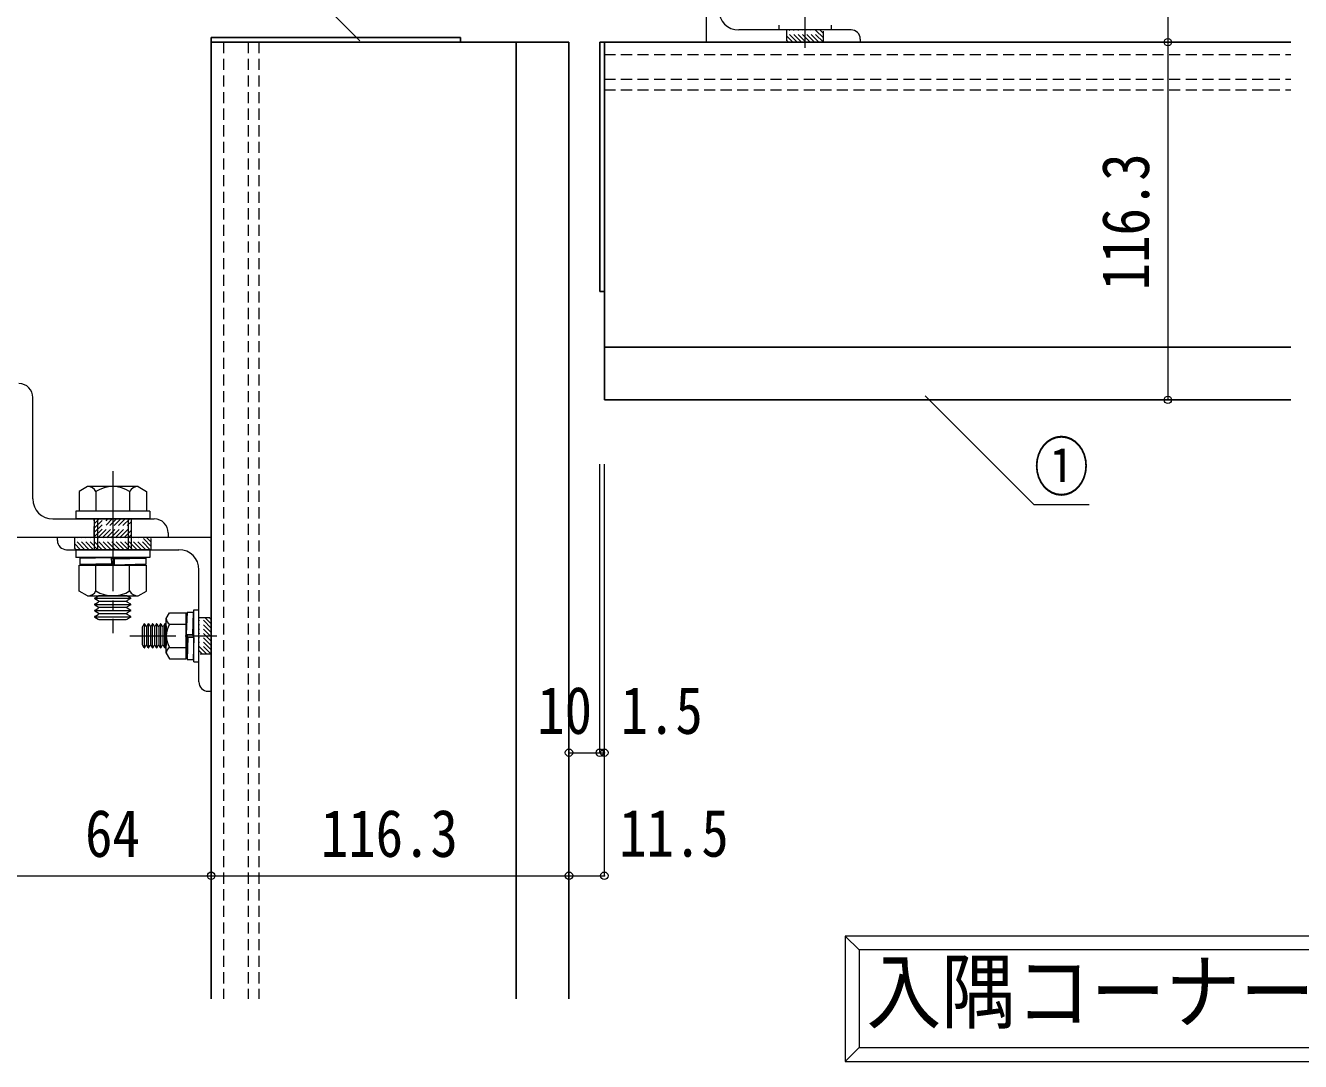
# Model space of a CAD drawing. Units: millimetres at full size, sheet at 1:3. Extents: x -600 to 1770, y -422 to 1264.
# Drawn here: x 1143.6 to 1558.1, y 53.1 to 389.9 of the extents above; entities that cross this region are included whole.
import ezdxf
from ezdxf.enums import TextEntityAlignment as Align

# ---------------------------------------------------------------- set-up
doc = ezdxf.new("R2010")
doc.units = ezdxf.units.MM
doc.header["$LTSCALE"] = 3
doc.header["$PDMODE"] = 32
doc.header["$PDSIZE"] = 2.4
doc.linetypes.add('CHAIN1', pattern=[8, 5, -1, 1, -1])
doc.linetypes.add('DASHED1', pattern=[1.8, 1.2, -0.6])
for name, color, linetype, lineweight in [('0-0', 5, 'Continuous', 25), ('0-1', 4, 'Continuous', 9), ('0-2', 7, 'Continuous', 9), ('0-7', 7, 'DASHED1', 5), ('0-8', 7, 'DASHED1', 5), ('0-B', 3, 'Continuous', 9), ('0-C', 3, 'Continuous', 9)]:
    doc.layers.add(name, color=color, linetype=linetype, lineweight=lineweight)
doc.styles.add('ＭＳ ゴシック', font='')
doc.styles.get('ＭＳ ゴシック').set_extended_font_data('MS Gothic')

msp = doc.modelspace()

# ---------------------------------------------------------------- linework, layer by layer
at = {"layer": '0-0'}
for p, q in [((1284.996, 385.969), (1203.995, 385.969)), ((1203.995, 385.969), (1203.995, 73.469)), ((1284.996, 385.969), (1284.996, 384.469)), ((1320.295, 384.469), (1203.995, 384.469)), ((1303.144, 384.469), (1303.144, 73.469)), ((1320.295, 384.469), (1320.295, 73.469)), ((1330.295, 303.467), (1330.295, 384.469)), ((1330.295, 384.469), (1554.995, 384.469)), ((1331.795, 268.169), (1331.795, 384.469)), ((1331.795, 303.467), (1330.295, 303.467)), ((1331.795, 285.32), (1554.995, 285.32)), ((1331.795, 268.169), (1554.995, 268.169))]:
    msp.add_line(p, q, dxfattribs=at)
at = {"layer": '0-0', "color": 7, "linetype": 'DASHED1', "lineweight": 5}
for p, q in [((1207.995, 384.469), (1207.995, 73.469)), ((1215.995, 384.469), (1215.995, 73.469)), ((1219.495, 384.469), (1219.495, 73.469)), ((1331.795, 380.469), (1554.995, 380.469)), ((1331.795, 372.469), (1554.995, 372.469)), ((1331.795, 368.969), (1554.995, 368.969))]:
    msp.add_line(p, q, dxfattribs=at)
at = {"layer": '0-1'}
for p, q in [((1514.995, 448.469), (1514.995, 384.469)), ((1514.995, 384.469), (1514.995, 268.169)), ((1330.295, 153.469), (1330.295, 247.313)), ((1331.795, 153.469), (1331.795, 247.313)), ((1320.295, 153.469), (1330.295, 153.469)), ((1330.295, 153.469), (1331.795, 153.469)), ((1331.795, 113.469), (1331.795, 153.469)), ((1139.995, 113.469), (1203.995, 113.469)), ((1203.995, 113.469), (1320.295, 113.469)), ((1320.295, 113.469), (1331.795, 113.469))]:
    msp.add_line(p, q, dxfattribs=at)
for p in [(1514.995, 384.469), (1514.995, 268.169), (1320.295, 153.469), (1330.295, 153.469), (1331.795, 153.469), (1203.995, 113.469), (1320.295, 113.469), (1331.795, 113.469)]:
    msp.add_point(p, dxfattribs=at)
at = {"layer": '0-2', "color": 4}
for q in [(1436.087, 269.512), (1489.442, 234.157)]:
    msp.add_line((1471.442, 234.157), q, dxfattribs=at)
at = {"layer": '0-2', "lineweight": 5}
for p, q in [((1414.595, 89.369), (1410.095, 93.869)), ((1414.595, 57.569), (1410.095, 53.069))]:
    msp.add_line(p, q, dxfattribs=at)
at = {"layer": '0-2', "color": 4}
msp.add_lwpolyline([(1198.912, 420.292), (1216.912, 420.292), (1252.268, 384.937)], dxfattribs=at)
at = {"layer": '0-2', "lineweight": 5}
for points in [[(1410.095, 53.069), (1699.895, 53.069), (1699.895, 93.869), (1410.095, 93.869)], [(1414.595, 57.569), (1695.395, 57.569), (1695.395, 89.369), (1414.595, 89.369)]]:
    msp.add_lwpolyline(points, close=True, dxfattribs=at)
at = {"layer": '0-7', "color": 3, "linetype": 'Continuous', "lineweight": 9}
for p, q in [((1364.995, 384.469), (1364.995, 434.469)), ((1411.995, 388.469), (1375.495, 388.469)), ((1203.995, 223.469), (1153.995, 223.469)), ((1153.995, 222.469), (1153.995, 223.469)), ((1156.995, 219.469), (1193.495, 219.469)), ((1199.995, 176.469), (1199.995, 212.969))]:
    msp.add_line(p, q, dxfattribs=at)
at = {"layer": '0-7', "linetype": 'CHAIN1'}
for p, q in [((1396.995, 389.747), (1396.995, 382.604)), ((1171.995, 225.096), (1171.995, 216.523)), ((1198.717, 191.469), (1205.859, 191.469))]:
    msp.add_line(p, q, dxfattribs=at)
at = {"layer": '0-7'}
for p, q in [((1394.501, 384.469), (1390.995, 387.974)), ((1393.086, 384.469), (1390.995, 386.56)), ((1395.915, 384.469), (1391.915, 388.469)), ((1397.329, 384.469), (1393.329, 388.469)), ((1398.743, 384.469), (1394.743, 388.469)), ((1400.157, 384.469), (1396.157, 388.469)), ((1401.572, 384.469), (1397.572, 388.469)), ((1402.986, 384.469), (1398.986, 388.469)), ((1402.995, 385.874), (1400.4, 388.469)), ((1402.995, 387.288), (1401.814, 388.469)), ((1391.672, 384.469), (1390.995, 385.146)), ((1162.933, 219.469), (1159.495, 222.906)), ((1161.518, 219.469), (1159.495, 221.492)), ((1160.104, 219.469), (1159.495, 220.078)), ((1164.347, 219.469), (1160.347, 223.469)), ((1165.761, 219.469), (1161.761, 223.469)), ((1167.175, 219.469), (1163.175, 223.469)), ((1168.589, 219.469), (1164.589, 223.469)), ((1170.004, 219.469), (1166.004, 223.469)), ((1171.418, 219.469), (1167.418, 223.469)), ((1172.832, 219.469), (1168.832, 223.469)), ((1174.246, 219.469), (1170.246, 223.469)), ((1175.661, 219.469), (1171.661, 223.469)), ((1177.075, 219.469), (1173.075, 223.469)), ((1178.489, 219.469), (1174.489, 223.469)), ((1179.903, 219.469), (1175.903, 223.469)), ((1181.317, 219.469), (1177.317, 223.469)), ((1182.732, 219.469), (1178.732, 223.469)), ((1184.146, 219.469), (1180.146, 223.469)), ((1184.495, 220.534), (1181.56, 223.469)), ((1184.495, 221.948), (1182.974, 223.469)), ((1184.495, 223.362), (1184.388, 223.469)), ((1203.995, 192.548), (1199.995, 196.548)), ((1203.995, 191.134), (1199.995, 195.134)), ((1203.995, 193.963), (1200.489, 197.469)), ((1203.995, 195.377), (1201.903, 197.469)), ((1203.995, 196.791), (1203.317, 197.469)), ((1203.995, 189.72), (1199.995, 193.72)), ((1203.995, 188.306), (1199.995, 192.306)), ((1203.995, 186.892), (1199.995, 190.892)), ((1203.995, 185.477), (1199.995, 189.477)), ((1202.589, 185.469), (1199.995, 188.063)), ((1201.175, 185.469), (1199.995, 186.649))]:
    msp.add_line(p, q, dxfattribs=at)
at = {"layer": '0-7', "color": 3, "linetype": 'Continuous', "lineweight": 9}
for points in [[(1414.995, 385.469), (1414.995, 384.469), (1364.995, 384.469)], [(1202.995, 173.469), (1203.995, 173.469), (1203.995, 223.469)]]:
    msp.add_lwpolyline(points, dxfattribs=at)
at = {"layer": '0-7'}
for points in [[(1402.995, 388.469), (1390.995, 388.469), (1390.995, 384.469), (1402.995, 384.469)], [(1184.495, 219.469), (1184.495, 223.469), (1159.495, 223.469), (1159.495, 219.469)], [(1199.995, 185.469), (1199.995, 197.469), (1203.995, 197.469), (1203.995, 185.469)]]:
    msp.add_lwpolyline(points, close=True, dxfattribs=at)
at = {"layer": '0-7', "color": 3, "linetype": 'Continuous', "lineweight": 9}
for centre, radius, start, end in [((1375.495, 394.969), 6.5, 180, 270), ((1411.995, 385.469), 3, 0, 90), ((1156.995, 222.469), 3, 180, 270), ((1193.495, 212.969), 6.5, 0, 90), ((1202.995, 176.469), 3, 180, 270)]:
    msp.add_arc(centre, radius, start, end, dxfattribs=at)
at = {"layer": '0-8', "color": 2, "linetype": 'Continuous', "lineweight": 13}
for p, q in [((1145.995, 235.969), (1145.995, 268.969)), ((1152.495, 229.469), (1185.495, 229.469))]:
    msp.add_line(p, q, dxfattribs=at)
at = {"layer": '0-8', "linetype": 'CHAIN1'}
msp.add_line((1171.995, 234.469), (1171.995, 218.469), dxfattribs=at)
at = {"layer": '0-8'}
for p, q in [((1165.995, 229.291), (1166.172, 229.469)), ((1165.995, 227.877), (1167.587, 229.469)), ((1165.995, 226.462), (1169.001, 229.469)), ((1165.995, 225.048), (1170.415, 229.469)), ((1165.995, 223.634), (1171.829, 229.469)), ((1167.244, 223.469), (1173.244, 229.469)), ((1168.658, 223.469), (1174.658, 229.469)), ((1170.072, 223.469), (1176.072, 229.469)), ((1171.486, 223.469), (1177.486, 229.469)), ((1172.9, 223.469), (1177.995, 228.563)), ((1174.315, 223.469), (1177.995, 227.149)), ((1175.729, 223.469), (1177.995, 225.734)), ((1177.143, 223.469), (1177.995, 224.32))]:
    msp.add_line(p, q, dxfattribs=at)
msp.add_lwpolyline([(1165.995, 223.469), (1165.995, 229.469), (1177.995, 229.469), (1177.995, 223.469)], close=True, dxfattribs=at)
at = {"layer": '0-8', "color": 2, "linetype": 'Continuous', "lineweight": 13}
msp.add_lwpolyline([(1189.995, 224.969), (1189.995, 223.469), (1139.995, 223.469)], dxfattribs=at)
for centre, radius, start, end in [((1141.495, 268.969), 4.5, 0, 90), ((1152.495, 235.969), 6.5, 180, 270), ((1185.495, 224.969), 4.5, 0, 90)]:
    msp.add_arc(centre, radius, start, end, dxfattribs=at)
at = {"layer": '0-B', "color": 4, "linetype": 'CHAIN1'}
msp.add_line((1171.995, 244.969), (1171.995, 192.334), dxfattribs=at)
at = {"layer": '0-B'}
for p, q in [((1163.768, 239.969), (1161.045, 238.397)), ((1161.045, 238.397), (1161.045, 231.969)), ((1180.222, 239.969), (1163.768, 239.969)), ((1166.51, 238.385), (1166.51, 231.969)), ((1177.48, 238.385), (1177.48, 231.969)), ((1159.995, 231.969), (1159.995, 229.469)), ((1183.995, 231.969), (1159.995, 231.969)), ((1183.995, 229.469), (1159.995, 229.469)), ((1165.995, 229.469), (1165.995, 219.469)), ((1177.995, 229.469), (1177.995, 219.469)), ((1183.995, 231.969), (1183.995, 229.469)), ((1159.995, 219.469), (1159.995, 216.969)), ((1183.995, 219.469), (1159.995, 219.469)), ((1183.995, 216.969), (1159.995, 216.969)), ((1161.245, 216.719), (1171.495, 216.969)), ((1161.245, 216.719), (1161.245, 214.719)), ((1171.495, 216.969), (1171.552, 214.97)), ((1172.437, 216.468), (1182.745, 216.719)), ((1172.437, 216.468), (1172.495, 214.469)), ((1183.995, 219.469), (1183.995, 216.969)), ((1161.045, 214.469), (1182.945, 214.469)), ((1161.045, 206.04), (1161.045, 214.469)), ((1161.245, 214.719), (1171.552, 214.97)), ((1161.245, 214.719), (1172.488, 214.719)), ((1166.51, 206.052), (1166.51, 214.469)), ((1177.48, 206.052), (1177.48, 214.469)), ((1182.945, 206.04), (1182.945, 214.469)), ((1163.768, 204.469), (1161.045, 206.04)), ((1163.768, 204.469), (1180.222, 204.469)), ((1166.13, 203.747), (1167.38, 204.469)), ((1166.13, 203.591), (1167.294, 202.919)), ((1166.175, 203.669), (1177.815, 203.669)), ((1177.86, 203.591), (1176.696, 202.919)), ((1180.222, 204.469), (1182.945, 206.04)), ((1166.13, 201.747), (1167.294, 202.419)), ((1166.13, 201.591), (1167.294, 200.919)), ((1166.13, 199.747), (1167.294, 200.419)), ((1166.13, 199.591), (1167.294, 198.919)), ((1166.175, 201.669), (1177.815, 201.669)), ((1166.175, 199.669), (1177.815, 199.669)), ((1176.397, 202.669), (1167.593, 202.669)), ((1176.397, 200.669), (1167.593, 200.669)), ((1177.86, 201.747), (1176.696, 202.419)), ((1177.86, 201.591), (1176.696, 200.919)), ((1177.86, 199.747), (1176.696, 200.419)), ((1177.86, 199.591), (1176.696, 198.919)), ((1166.13, 197.747), (1167.294, 198.419)), ((1166.13, 197.591), (1167.294, 196.919)), ((1166.175, 197.669), (1177.815, 197.669)), ((1176.397, 198.669), (1167.593, 198.669)), ((1176.397, 196.669), (1167.593, 196.669)), ((1177.86, 197.747), (1176.696, 198.419)), ((1177.86, 197.591), (1176.696, 196.919))]:
    msp.add_line(p, q, dxfattribs=at)
at = {"layer": '0-B', "color": 7, "lineweight": 5}
for p, q in [((1166.995, 229.469), (1166.995, 219.469)), ((1176.995, 229.469), (1176.995, 219.469))]:
    msp.add_line(p, q, dxfattribs=at)
at = {"layer": '0-B'}
for points in [[(1180.222, 239.969), (1182.945, 238.397), (1182.945, 231.969), (1161.045, 231.969)], [(1171.502, 216.719), (1182.745, 216.719), (1182.745, 214.719), (1172.495, 214.469)], [(1177.86, 203.747), (1176.609, 204.469), (1167.38, 204.469)]]:
    msp.add_lwpolyline(points, dxfattribs=at)
for centre, radius, start, end in [((1163.768, 236.802), 3.167, 30, 90), ((1171.995, 229.677), 10.292, 57.79577, 122.20423), ((1180.222, 236.802), 3.167, 90, 150), ((1163.768, 207.635), 3.167, 270, 330), ((1166.175, 203.669), 0.09, 120, 239.99998), ((1171.995, 214.76), 10.292, 237.79577, 302.20423), ((1180.222, 207.635), 3.167, 210, 270), ((1177.815, 203.669), 0.09, 300, 59.99998), ((1166.175, 201.669), 0.09, 120, 239.99998), ((1166.175, 199.669), 0.09, 120, 239.99998), ((1167.15, 202.669), 0.289, 299.99998, 60), ((1167.15, 200.669), 0.289, 299.99998, 60), ((1176.84, 202.669), 0.289, 119.99998, 240), ((1176.84, 200.669), 0.289, 119.99998, 240), ((1177.815, 201.669), 0.09, 300, 59.99998), ((1177.815, 199.669), 0.09, 300, 59.99998), ((1166.175, 197.669), 0.09, 120, 239.99998), ((1167.15, 198.669), 0.289, 299.99998, 60), ((1167.15, 196.669), 0.289, 0, 60), ((1176.84, 198.669), 0.289, 119.99998, 240), ((1176.84, 196.669), 0.289, 119.99998, 180), ((1177.815, 197.669), 0.09, 300, 59.99998)]:
    msp.add_arc(centre, radius, start, end, dxfattribs=at)
at = {"layer": '0-C', "color": 4, "linetype": 'CHAIN1'}
for p, q in [((1396.995, 410.937), (1396.995, 386.657)), ((1177.526, 191.469), (1201.807, 191.469))]:
    msp.add_line(p, q, dxfattribs=at)
at = {"layer": '0-C'}
for p, q in [((1388.495, 390.069), (1388.495, 388.469)), ((1405.495, 390.069), (1405.495, 388.469)), ((1405.495, 388.469), (1388.495, 388.469)), ((1189.395, 197.094), (1190.477, 198.969)), ((1190.477, 198.969), (1195.895, 198.969)), ((1196.145, 199.169), (1195.895, 191.969)), ((1195.895, 183.969), (1195.895, 198.969)), ((1196.145, 199.169), (1198.145, 199.169)), ((1198.142, 199.099), (1197.892, 191.899)), ((1198.145, 199.169), (1198.145, 190.976)), ((1198.395, 199.969), (1199.995, 199.969)), ((1198.395, 182.969), (1198.395, 199.969)), ((1199.995, 182.969), (1199.995, 199.969)), ((1182.209, 195.378), (1181.761, 194.602)), ((1182.261, 187.589), (1182.261, 195.348)), ((1182.313, 195.378), (1182.761, 194.602)), ((1183.543, 195.378), (1183.095, 194.602)), ((1183.595, 187.589), (1183.595, 195.348)), ((1183.647, 195.378), (1184.095, 194.602)), ((1184.876, 195.378), (1184.428, 194.602)), ((1184.928, 187.589), (1184.928, 195.348)), ((1184.98, 195.378), (1185.428, 194.602)), ((1186.209, 195.378), (1185.761, 194.602)), ((1186.261, 187.589), (1186.261, 195.348)), ((1186.313, 195.378), (1186.761, 194.602)), ((1187.543, 195.378), (1187.095, 194.602)), ((1187.595, 187.589), (1187.595, 195.348)), ((1187.647, 195.378), (1188.095, 194.602)), ((1188.876, 195.378), (1188.428, 194.602)), ((1188.928, 187.589), (1188.928, 195.348)), ((1189.395, 185.844), (1189.395, 197.094)), ((1190.477, 195.216), (1195.895, 195.216)), ((1181.595, 194.403), (1181.595, 188.534)), ((1182.928, 194.403), (1182.928, 188.534)), ((1184.261, 194.403), (1184.261, 188.534)), ((1185.595, 194.403), (1185.595, 188.534)), ((1186.928, 194.403), (1186.928, 188.534)), ((1188.261, 194.403), (1188.261, 188.534)), ((1195.895, 191.969), (1197.893, 191.911)), ((1196.396, 191.026), (1196.145, 183.769)), ((1196.396, 191.026), (1198.395, 190.969)), ((1198.394, 190.957), (1198.146, 183.769)), ((1182.209, 187.559), (1181.761, 188.335)), ((1182.313, 187.559), (1182.761, 188.335)), ((1183.543, 187.559), (1183.095, 188.335)), ((1183.647, 187.559), (1184.095, 188.335)), ((1184.876, 187.559), (1184.428, 188.335)), ((1184.98, 187.559), (1185.428, 188.335)), ((1186.209, 187.559), (1185.761, 188.335)), ((1186.313, 187.559), (1186.761, 188.335)), ((1187.543, 187.559), (1187.095, 188.335)), ((1187.647, 187.559), (1188.095, 188.335)), ((1188.876, 187.559), (1188.428, 188.335)), ((1188.98, 187.559), (1189.395, 188.277)), ((1190.477, 187.721), (1195.895, 187.721)), ((1189.395, 185.844), (1190.477, 183.969)), ((1190.477, 183.969), (1195.895, 183.969)), ((1198.395, 182.969), (1199.995, 182.969))]:
    msp.add_line(p, q, dxfattribs=at)
for points in [[(1188.98, 195.378), (1189.395, 194.66), (1189.395, 188.277)], [(1196.145, 191.961), (1196.145, 183.769), (1198.146, 183.769)]]:
    msp.add_lwpolyline(points, dxfattribs=at)
for centre, radius, start, end in [((1182.261, 195.348), 0.06, 30.00002, 150), ((1183.595, 195.348), 0.06, 30.00002, 150), ((1184.928, 195.348), 0.06, 30.00002, 150), ((1186.261, 195.348), 0.06, 30.00002, 150), ((1187.595, 195.348), 0.06, 30.00002, 150), ((1188.928, 195.348), 0.06, 30.00002, 150), ((1191.562, 197.092), 2.167, 179.9633, 239.9633), ((1196.422, 191.469), 7.027, 147.77315, 212.22685), ((1181.595, 194.698), 0.193, 270, 330.00002), ((1182.928, 194.698), 0.193, 210, 330.00002), ((1184.261, 194.698), 0.193, 210, 330.00002), ((1185.595, 194.698), 0.193, 210, 330.00002), ((1186.928, 194.698), 0.193, 210, 330.00002), ((1188.261, 194.698), 0.193, 210, 330.00002), ((1181.595, 188.239), 0.193, 30, 90), ((1182.261, 187.589), 0.06, 210.00002, 330), ((1182.928, 188.239), 0.193, 30, 150.00002), ((1183.595, 187.589), 0.06, 210.00002, 330), ((1184.261, 188.239), 0.193, 30, 150.00002), ((1184.928, 187.589), 0.06, 210.00002, 330), ((1185.595, 188.239), 0.193, 30, 150.00002), ((1186.261, 187.589), 0.06, 210.00002, 330), ((1186.928, 188.239), 0.193, 30, 150.00002), ((1187.595, 187.589), 0.06, 210.00002, 330), ((1188.261, 188.239), 0.193, 30, 150.00002), ((1188.928, 187.589), 0.06, 210.00002, 330), ((1191.562, 185.845), 2.167, 120.0367, 180.0367)]:
    msp.add_arc(centre, radius, start, end, dxfattribs=at)

# ---------------------------------------------------------------- texts
at = {"layer": '0-1', "color": 7, "style": 'ＭＳ ゴシック', "width": 0.85}
msp.add_text('116.3', height=15.4, rotation=90, dxfattribs=at).set_placement((1513.495, 303.819), align=Align.BOTTOM_LEFT)
for s, p in [('10', (1309.978, 154.971)), ('1.5', (1337.094, 154.971)), ('64', (1162.995, 114.969)), ('116.3', (1239.645, 114.969)), ('11.5', (1336.613, 115.049))]:
    msp.add_text(s, height=15.4, dxfattribs=at).set_placement(p, align=Align.BOTTOM_LEFT)
at = {"layer": '0-2', "style": 'ＭＳ ゴシック'}
for s, height, width, p in [('①', 15.4, 0.85, (1471.442, 234.157)), ('入隅コーナー部 納まり図', 19.79, 0.9, (1416.995, 59.969))]:
    msp.add_text(s, height=height, dxfattribs=dict(at, width=width)).set_placement(p, align=Align.BOTTOM_LEFT)

doc.saveas('drawing.dxf')
